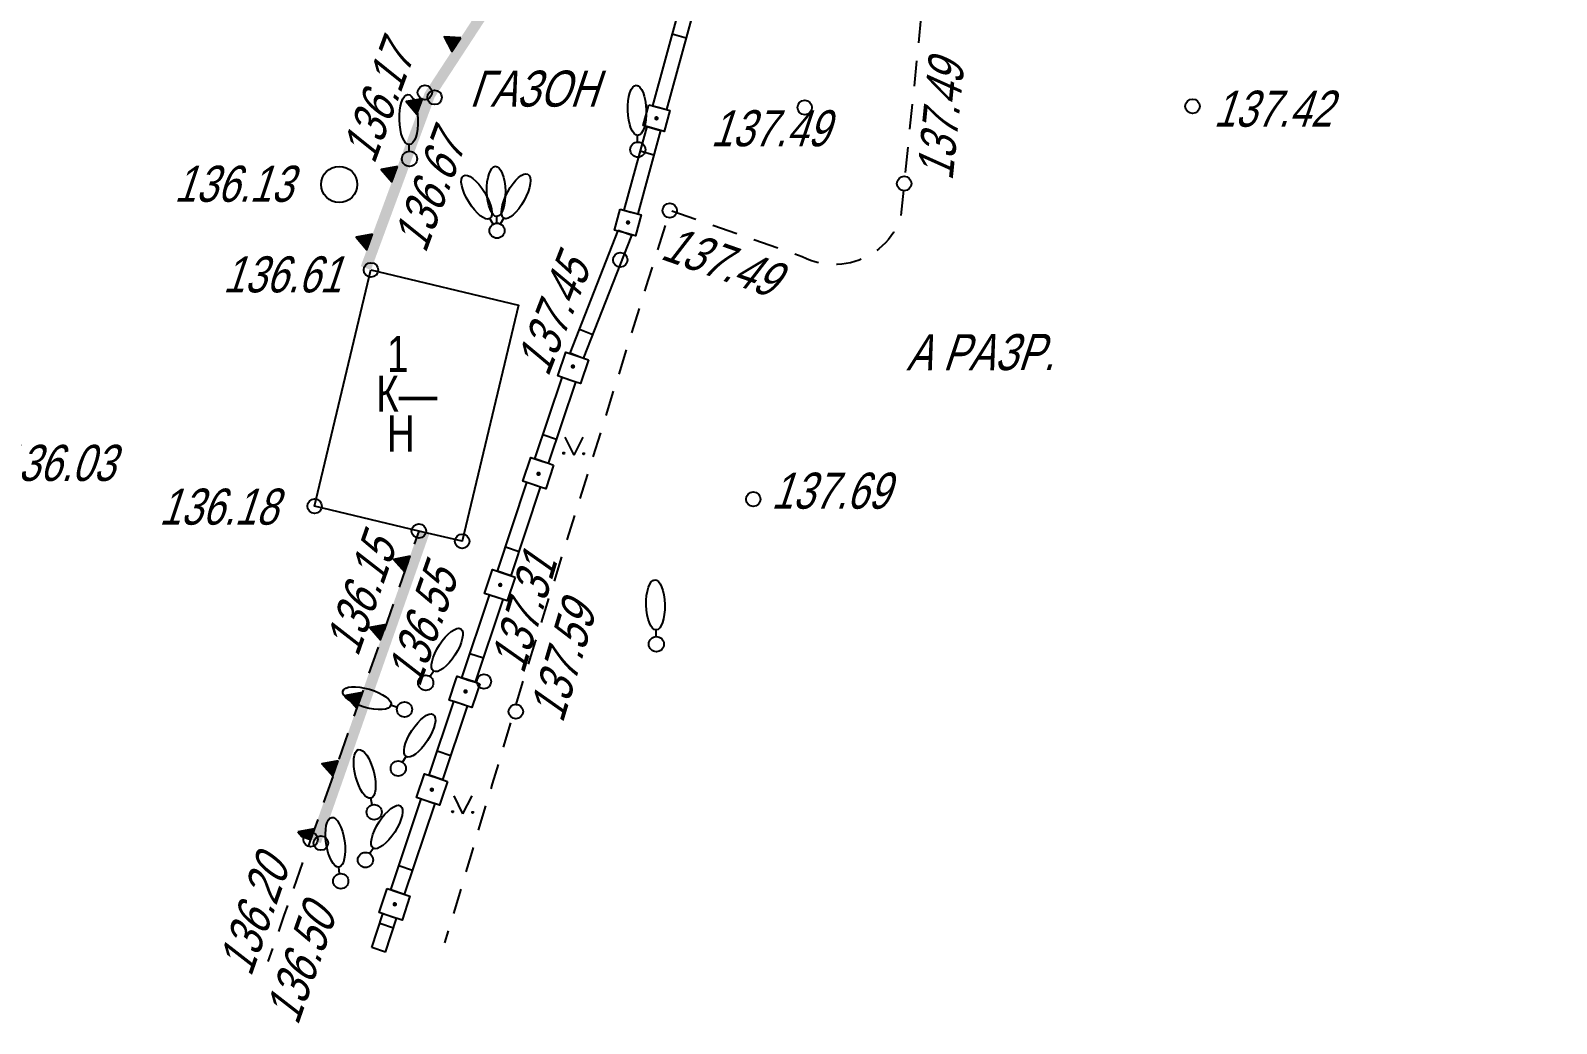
# Model space of a CAD drawing. Header units: metres. Extents: x 12734 to 12855, y 16385 to 16464.
# Drawn here: x 12808.33 to 12850.6, y 16388.92 to 16416.42 of the extents above; entities that cross this region are included whole.
import ezdxf
from ezdxf.enums import TextEntityAlignment as Align

# ---------------------------------------------------------------- set-up
doc = ezdxf.new("R2010")
doc.units = ezdxf.units.M
doc.header["$MEASUREMENT"] = 0
for name, color, linetype, lineweight in [('Горизонтали', 7, 'Continuous', 25), ('Граница улицы', 7, 'Continuous', 25), ('Здания', 7, 'Continuous', 25), ('Колодцы', 7, 'Continuous', 25), ('Леса и газоны', 7, 'Continuous', 25), ('Лестницы набережных', 7, 'Continuous', 25), ('Ограды', 7, 'Continuous', 25), ('Отдельно стоящее дерево', 7, 'Continuous', 25)]:
    doc.layers.add(name, color=color, linetype=linetype, lineweight=lineweight)
doc.styles.add('Style-RUSSIAN_1251', font='RUSSIAN_1251.shx')
doc.styles.add('Style-RUSSIAN_1251 I 0.32289', font='RUSSIAN_1251.shx', dxfattribs={"oblique": 18.5})

# ---------------------------------------------------------------- blocks, each defined once
blk = doc.blocks.new('PIKET')
at = {"layer": 'Горизонтали', "color": 7, "linetype": 'Continuous', "lineweight": 25}
blk.add_arc((0, 0), 0.2, 0, 360, dxfattribs=at)
blk = doc.blocks.new('PIKET_1')
at = {"layer": 'Горизонтали', "color": 7, "linetype": 'Continuous', "lineweight": 25}
blk.add_arc((0, 0), 0.2, 0, 360, dxfattribs=at)
blk = doc.blocks.new('msdElementTypeLineString')
at = {"layer": 'Ограды', "color": 7, "linetype": 'Continuous', "lineweight": 25}
for p, q in [((0.411, 0.664), (1.093, 2.705)), ((0.791, 0.537), (1.472, 2.579)), ((1.472, 2.579), (1.093, 2.705)), ((1.012, 1.201), (0.633, 1.328)), ((0.791, 0.537), (0.411, 0.664))]:
    blk.add_line(p, q, dxfattribs=at)
blk = doc.blocks.new('TOCSKA')
at = {"layer": 'Ограды', "linetype": 'Continuous', "lineweight": 25}
h = blk.add_hatch(color=7, dxfattribs=at)
edge = h.paths.add_edge_path()
edge.add_arc((0, 0), 0.0625, 0, 360)
blk = doc.blocks.new('TOCSKA_1')
at = {"layer": 'Ограды', "linetype": 'Continuous', "lineweight": 25}
h = blk.add_hatch(color=7, dxfattribs=at)
edge = h.paths.add_edge_path()
edge.add_arc((0, 0), 0.0625, 0, 360)
blk = doc.blocks.new('TOCSKA_2')
at = {"layer": 'Ограды', "linetype": 'Continuous', "lineweight": 25}
h = blk.add_hatch(color=7, dxfattribs=at)
edge = h.paths.add_edge_path()
edge.add_arc((0, 0), 0.0625, 0, 360)
blk = doc.blocks.new('DEREVO')
at = {"layer": 'Отдельно стоящее дерево', "color": 7, "linetype": 'Continuous', "lineweight": 25, "flags": 128}
blk.add_lwpolyline([(-0.007, 0.21), (-0.007, 0.393)], dxfattribs=at)
at = {"layer": 'Отдельно стоящее дерево', "color": 7, "linetype": 'Continuous', "lineweight": 25}
blk.add_arc((0, 0), 0.21, 0, 360, dxfattribs=at)
blk.add_ellipse((-0.025, 1.088), major_axis=(-0.019, 0.695), ratio=0.369829, dxfattribs=at)
blk = doc.blocks.new('msdElementTypeLineString_1')
at = {"layer": 'Ограды', "color": 7, "linetype": 'Continuous', "lineweight": 25}
for p, q in [((1.63, 3.051), (1.25, 3.177)), ((1.012, 1.201), (0.633, 1.328)), ((0.79, 0.537), (0.411, 0.664))]:
    blk.add_line(p, q, dxfattribs=at)
at = {"layer": 'Ограды', "color": 7, "linetype": 'Continuous', "lineweight": 25, "flags": 128}
for points in [[(0.411, 0.664), (1.244, 3.158), (1.25, 3.177)], [(0.79, 0.537), (1.623, 3.032), (1.63, 3.051)]]:
    blk.add_lwpolyline(points, dxfattribs=at)
blk = doc.blocks.new('DEREVO_1')
at = {"layer": 'Отдельно стоящее дерево', "color": 7, "linetype": 'Continuous', "lineweight": 25, "flags": 128}
blk.add_lwpolyline([(-0.007, 0.21), (-0.007, 0.393)], dxfattribs=at)
at = {"layer": 'Отдельно стоящее дерево', "color": 7, "linetype": 'Continuous', "lineweight": 25}
blk.add_arc((0, 0), 0.21, 0, 360, dxfattribs=at)
blk.add_ellipse((-0.025, 1.088), major_axis=(-0.019, 0.695), ratio=0.369829, dxfattribs=at)
blk = doc.blocks.new('DEREVO_2')
at = {"layer": 'Отдельно стоящее дерево', "color": 7, "linetype": 'Continuous', "lineweight": 25, "flags": 128}
blk.add_lwpolyline([(-0.007, 0.21), (-0.007, 0.393)], dxfattribs=at)
at = {"layer": 'Отдельно стоящее дерево', "color": 7, "linetype": 'Continuous', "lineweight": 25}
blk.add_arc((0, 0), 0.21, 0, 360, dxfattribs=at)
blk.add_ellipse((-0.026, 1.088), major_axis=(-0.019, 0.695), ratio=0.369829, dxfattribs=at)
blk = doc.blocks.new('DEREVO_3')
at = {"layer": 'Отдельно стоящее дерево', "color": 7, "linetype": 'Continuous', "lineweight": 25, "flags": 128}
blk.add_lwpolyline([(-0.007, 0.21), (-0.007, 0.393)], dxfattribs=at)
at = {"layer": 'Отдельно стоящее дерево', "color": 7, "linetype": 'Continuous', "lineweight": 25}
blk.add_arc((0, 0), 0.21, 0, 360, dxfattribs=at)
blk.add_ellipse((-0.026, 1.088), major_axis=(-0.019, 0.695), ratio=0.369829, dxfattribs=at)
blk = doc.blocks.new('DEREVO_4')
at = {"layer": 'Отдельно стоящее дерево', "color": 7, "linetype": 'Continuous', "lineweight": 25, "flags": 128}
blk.add_lwpolyline([(-0.007, 0.21), (-0.007, 0.393)], dxfattribs=at)
at = {"layer": 'Отдельно стоящее дерево', "color": 7, "linetype": 'Continuous', "lineweight": 25}
blk.add_arc((0, 0), 0.21, 0, 360, dxfattribs=at)
blk.add_ellipse((-0.025, 1.088), major_axis=(-0.018, 0.695), ratio=0.369829, dxfattribs=at)
blk = doc.blocks.new('DEREVO_5')
at = {"layer": 'Отдельно стоящее дерево', "color": 7, "linetype": 'Continuous', "lineweight": 25, "flags": 128}
blk.add_lwpolyline([(-0.007, 0.21), (-0.007, 0.393)], dxfattribs=at)
at = {"layer": 'Отдельно стоящее дерево', "color": 7, "linetype": 'Continuous', "lineweight": 25}
blk.add_arc((0, 0), 0.21, 0, 360, dxfattribs=at)
blk.add_ellipse((-0.025, 1.088), major_axis=(-0.019, 0.695), ratio=0.369829, dxfattribs=at)
blk = doc.blocks.new('DEREVO_17')
at = {"layer": 'Отдельно стоящее дерево', "color": 7, "linetype": 'Continuous', "lineweight": 25, "flags": 128}
blk.add_lwpolyline([(-0.007, 0.21), (-0.007, 0.393)], dxfattribs=at)
at = {"layer": 'Отдельно стоящее дерево', "color": 7, "linetype": 'Continuous', "lineweight": 25}
blk.add_arc((0, 0), 0.21, 0, 360, dxfattribs=at)
blk.add_ellipse((-0.025, 1.088), major_axis=(-0.019, 0.695), ratio=0.369829, dxfattribs=at)
blk = doc.blocks.new('DEREVO_18')
at = {"layer": 'Отдельно стоящее дерево', "color": 7, "linetype": 'Continuous', "lineweight": 25, "flags": 128}
blk.add_lwpolyline([(-0.007, 0.21), (-0.007, 0.393)], dxfattribs=at)
at = {"layer": 'Отдельно стоящее дерево', "color": 7, "linetype": 'Continuous', "lineweight": 25}
blk.add_arc((0, 0), 0.21, 0, 360, dxfattribs=at)
blk.add_ellipse((-0.026, 1.088), major_axis=(-0.019, 0.695), ratio=0.369829, dxfattribs=at)
blk = doc.blocks.new('DEREVO_19')
at = {"layer": 'Отдельно стоящее дерево', "color": 7, "linetype": 'Continuous', "lineweight": 25, "flags": 128}
blk.add_lwpolyline([(-0.007, 0.21), (-0.007, 0.393)], dxfattribs=at)
at = {"layer": 'Отдельно стоящее дерево', "color": 7, "linetype": 'Continuous', "lineweight": 25}
blk.add_arc((0, 0), 0.21, 0, 360, dxfattribs=at)
blk.add_ellipse((-0.025, 1.088), major_axis=(-0.019, 0.695), ratio=0.369829, dxfattribs=at)
blk = doc.blocks.new('DEREVO_25')
at = {"layer": 'Отдельно стоящее дерево', "color": 7, "linetype": 'Continuous', "lineweight": 25, "flags": 128}
blk.add_lwpolyline([(-0.007, 0.21), (-0.007, 0.393)], dxfattribs=at)
at = {"layer": 'Отдельно стоящее дерево', "color": 7, "linetype": 'Continuous', "lineweight": 25}
blk.add_arc((0, 0), 0.21, 0, 360, dxfattribs=at)
blk.add_ellipse((-0.026, 1.088), major_axis=(-0.019, 0.695), ratio=0.369829, dxfattribs=at)
blk = doc.blocks.new('DEREVO_26')
at = {"layer": 'Отдельно стоящее дерево', "color": 7, "linetype": 'Continuous', "lineweight": 25, "flags": 128}
blk.add_lwpolyline([(-0.007, 0.21), (-0.007, 0.393)], dxfattribs=at)
at = {"layer": 'Отдельно стоящее дерево', "color": 7, "linetype": 'Continuous', "lineweight": 25}
blk.add_arc((0, 0), 0.21, 0, 360, dxfattribs=at)
blk.add_ellipse((-0.025, 1.088), major_axis=(-0.019, 0.695), ratio=0.369829, dxfattribs=at)
blk = doc.blocks.new('PIKET_3')
at = {"layer": 'Горизонтали', "color": 7, "linetype": 'Continuous', "lineweight": 25}
blk.add_arc((0, 0), 0.2, 0, 360, dxfattribs=at)
blk = doc.blocks.new('PIKET_5')
at = {"layer": 'Горизонтали', "color": 7, "linetype": 'Continuous', "lineweight": 25}
blk.add_arc((0, 0), 0.2, 0, 360, dxfattribs=at)
blk = doc.blocks.new('PIKET_6')
at = {"layer": 'Горизонтали', "color": 7, "linetype": 'Continuous', "lineweight": 25}
blk.add_arc((0, 0), 0.2, 0, 360, dxfattribs=at)
blk = doc.blocks.new('msdElementTypeLineString_2')
at = {"layer": 'Лестницы набережных', "linetype": 'Continuous', "lineweight": 25}
blk.add_hatch(color=7, dxfattribs=at).paths.add_polyline_path([(1.973, 4.153), (1.692, 4.257), (2.193, 5.615), (2.514, 6.105), (2.765, 5.941), (2.463, 5.479)])
at = {"layer": 'Лестницы набережных', "color": 7, "linetype": 'Continuous', "lineweight": 25, "flags": 128}
for points in [[(7.564, 13.828), (7.102, 13.853), (7.314, 13.448), (7.564, 13.828)], [(6.469, 12.154), (6.007, 12.179), (6.219, 11.774), (6.469, 12.154)], [(5.375, 10.48), (4.913, 10.505), (5.125, 10.1), (5.375, 10.48)], [(4.28, 8.806), (3.818, 8.831), (4.03, 8.426), (4.28, 8.806)], [(3.186, 7.133), (2.724, 7.157), (2.936, 6.752), (3.186, 7.133)], [(2.129, 5.44), (1.673, 5.361), (1.97, 5.013), (2.129, 5.44)], [(1.437, 3.563), (0.981, 3.484), (1.278, 3.137), (1.437, 3.563)], [(0.744, 1.687), (0.289, 1.608), (0.586, 1.26), (0.744, 1.687)]]:
    blk.add_lwpolyline(points, close=True, dxfattribs=at)
at = {"layer": 'Лестницы набережных', "color": 7, "linetype": 'Continuous', "lineweight": 25}
for points in [[(8.237, 14.311), (7.143, 12.637), (7.986, 14.475), (6.892, 12.801)], [(4.954, 9.289), (3.859, 7.615), (4.703, 9.453), (3.608, 7.779)], [(1.973, 4.153), (1.281, 2.276), (1.692, 4.257), (1, 2.38)]]:
    blk.add_solid(points, dxfattribs=at)
at = {"layer": 'Лестницы набережных', "color": 7, "linetype": 'Continuous', "lineweight": 25, "extrusion": (0, 0, -1)}
for points in [[(-7.564, 13.828), (-7.102, 13.853), (-7.314, 13.448)], [(-7.143, 12.637), (-6.048, 10.963), (-6.892, 12.801), (-5.797, 11.127)], [(-6.469, 12.154), (-6.007, 12.179), (-6.219, 11.774)], [(-6.048, 10.963), (-4.954, 9.289), (-5.797, 11.127), (-4.703, 9.453)], [(-5.375, 10.48), (-4.913, 10.505), (-5.125, 10.1)], [(-4.28, 8.806), (-3.818, 8.831), (-4.03, 8.426)], [(-3.859, 7.615), (-2.765, 5.941), (-3.608, 7.779), (-2.514, 6.105)], [(-3.186, 7.133), (-2.724, 7.157), (-2.936, 6.752)], [(-2.129, 5.44), (-1.673, 5.361), (-1.97, 5.013)], [(-1.437, 3.563), (-0.981, 3.484), (-1.278, 3.137)], [(-1.281, 2.276), (-0.7, 0.7), (-1, 2.38), (-0.418, 0.804)], [(-0.744, 1.687), (-0.289, 1.608), (-0.586, 1.26)]]:
    blk.add_solid(points, dxfattribs=at)
blk = doc.blocks.new('PIKET_9')
at = {"layer": 'Горизонтали', "color": 7, "linetype": 'Continuous', "lineweight": 25}
blk.add_arc((0, 0), 0.2, 0, 360, dxfattribs=at)
blk = doc.blocks.new('PIKET_10')
at = {"layer": 'Горизонтали', "color": 7, "linetype": 'Continuous', "lineweight": 25}
blk.add_arc((0, 0), 0.2, 0, 360, dxfattribs=at)
blk = doc.blocks.new('TOCSKA_4')
at = {"layer": 'Ограды', "linetype": 'Continuous', "lineweight": 25}
h = blk.add_hatch(color=7, dxfattribs=at)
edge = h.paths.add_edge_path()
edge.add_arc((0, 0), 0.0625, 0, 360)
blk = doc.blocks.new('TOCSKA_5')
at = {"layer": 'Ограды', "linetype": 'Continuous', "lineweight": 25}
h = blk.add_hatch(color=7, dxfattribs=at)
edge = h.paths.add_edge_path()
edge.add_arc((0, 0), 0.0625, 0, 360)
blk = doc.blocks.new('msdElementTypeLineString_7')
at = {"layer": 'Ограды', "color": 7, "linetype": 'Continuous', "lineweight": 25}
for p, q in [((1.139, 3.317), (0.408, 0.653)), ((1.525, 3.211), (0.793, 0.547)), ((1.139, 3.317), (1.525, 3.211)), ((0.954, 2.642), (1.339, 2.536)), ((0.408, 0.653), (0.793, 0.547))]:
    blk.add_line(p, q, dxfattribs=at)
blk = doc.blocks.new('msdElementTypeLineString_8')
at = {"layer": 'Ограды', "color": 7, "linetype": 'Continuous', "lineweight": 25}
for p, q in [((1.044, 2.968), (0.408, 0.653)), ((1.044, 2.968), (1.429, 2.862)), ((1.429, 2.862), (0.794, 0.547)), ((0.858, 2.293), (1.244, 2.187)), ((0.408, 0.653), (0.794, 0.547))]:
    blk.add_line(p, q, dxfattribs=at)
blk = doc.blocks.new('msdElementTypeLineString_14')
at = {"layer": 'Ограды', "color": 7, "linetype": 'Continuous', "lineweight": 25}
for p, q in [((0.411, 0.664), (1.176, 2.954)), ((0.79, 0.537), (1.555, 2.828)), ((1.555, 2.828), (1.176, 2.954)), ((1.012, 1.201), (0.633, 1.328)), ((0.79, 0.537), (0.411, 0.664))]:
    blk.add_line(p, q, dxfattribs=at)
blk = doc.blocks.new('msdElementTypeLineString_15')
at = {"layer": 'Ограды', "color": 7, "linetype": 'Continuous', "lineweight": 25}
for p, q in [((0.411, 0.664), (1.23, 3.115)), ((0.79, 0.537), (1.609, 2.988)), ((1.609, 2.988), (1.23, 3.115)), ((1.012, 1.201), (0.633, 1.328)), ((0.79, 0.537), (0.411, 0.664))]:
    blk.add_line(p, q, dxfattribs=at)
blk = doc.blocks.new('msdElementTypeLineString_16')
at = {"layer": 'Ограды', "color": 7, "linetype": 'Continuous', "lineweight": 25}
for p, q in [((0.41, 0.664), (1.163, 2.917)), ((0.79, 0.537), (1.542, 2.79)), ((1.542, 2.79), (1.163, 2.917)), ((1.011, 1.201), (0.632, 1.328)), ((0.79, 0.537), (0.41, 0.664))]:
    blk.add_line(p, q, dxfattribs=at)
blk = doc.blocks.new('TOCSKA_16')
at = {"layer": 'Ограды', "linetype": 'Continuous', "lineweight": 25}
h = blk.add_hatch(color=7, dxfattribs=at)
edge = h.paths.add_edge_path()
edge.add_arc((0, 0), 0.0625, 0, 360)
blk = doc.blocks.new('TOCSKA_17')
at = {"layer": 'Ограды', "linetype": 'Continuous', "lineweight": 25}
h = blk.add_hatch(color=7, dxfattribs=at)
edge = h.paths.add_edge_path()
edge.add_arc((0, 0), 0.0625, 0, 360)
blk = doc.blocks.new('TOCSKA_18')
at = {"layer": 'Ограды', "linetype": 'Continuous', "lineweight": 25}
h = blk.add_hatch(color=7, dxfattribs=at)
edge = h.paths.add_edge_path()
edge.add_arc((0, 0), 0.0625, 0, 360)
blk = doc.blocks.new('DEREVO_27')
at = {"layer": 'Отдельно стоящее дерево', "color": 7, "linetype": 'Continuous', "lineweight": 25, "flags": 128}
blk.add_lwpolyline([(-0.007, 0.21), (-0.007, 0.393)], dxfattribs=at)
at = {"layer": 'Отдельно стоящее дерево', "color": 7, "linetype": 'Continuous', "lineweight": 25}
blk.add_arc((0, 0), 0.21, 0, 360, dxfattribs=at)
blk.add_ellipse((-0.025, 1.088), major_axis=(-0.019, 0.695), ratio=0.369829, dxfattribs=at)
blk = doc.blocks.new('msdElementTypeLineString_19')
at = {"layer": 'Ограды', "color": 7, "linetype": 'Continuous', "lineweight": 25}
for p, q in [((0.414, 0.674), (1.746, 4.077)), ((0.787, 0.528), (2.118, 3.932)), ((2.118, 3.932), (1.746, 4.077)), ((1.042, 1.18), (0.669, 1.326)), ((0.787, 0.528), (0.414, 0.674))]:
    blk.add_line(p, q, dxfattribs=at)
blk = doc.blocks.new('PIKET_27')
at = {"layer": 'Горизонтали', "color": 7, "linetype": 'Continuous', "lineweight": 25}
blk.add_arc((0, 0), 0.2, 0, 360, dxfattribs=at)
blk = doc.blocks.new('PIKET_28')
at = {"layer": 'Горизонтали', "color": 7, "linetype": 'Continuous', "lineweight": 25}
blk.add_arc((0, 0), 0.2, 0, 360, dxfattribs=at)
blk = doc.blocks.new('PIKET_29')
at = {"layer": 'Горизонтали', "color": 7, "linetype": 'Continuous', "lineweight": 25}
blk.add_arc((0, 0), 0.2, 0, 360, dxfattribs=at)
blk = doc.blocks.new('PIKET_30')
at = {"layer": 'Горизонтали', "color": 7, "linetype": 'Continuous', "lineweight": 25}
blk.add_arc((0, 0), 0.2, 0, 360, dxfattribs=at)
blk = doc.blocks.new('PIKET_31')
at = {"layer": 'Горизонтали', "color": 7, "linetype": 'Continuous', "lineweight": 25}
blk.add_arc((0, 0), 0.2, 0, 360, dxfattribs=at)
blk = doc.blocks.new('GAZON')
at = {"layer": 'Леса и газоны', "color": 7, "linetype": 'Continuous', "lineweight": 25}
for p in [(-0.248, 0.499), (0.251, 0.502)]:
    blk.add_line(p, (0, 0), dxfattribs=at)
for centre in [(-0.276, 0.057), (0.279, 0.039)]:
    blk.add_arc(centre, 0.02, 0, 360, dxfattribs=at)
blk = doc.blocks.new('GAZON_1')
at = {"layer": 'Леса и газоны', "color": 7, "linetype": 'Continuous', "lineweight": 25}
for p in [(-0.248, 0.499), (0.251, 0.502)]:
    blk.add_line(p, (0, 0), dxfattribs=at)
for centre in [(-0.276, 0.057), (0.279, 0.039)]:
    blk.add_arc(centre, 0.02, 0, 360, dxfattribs=at)
blk = doc.blocks.new('PIKET_38')
at = {"layer": 'Горизонтали', "color": 7, "linetype": 'Continuous', "lineweight": 25}
blk.add_arc((0, 0), 0.2, 0, 360, dxfattribs=at)
blk = doc.blocks.new('PIKET_39')
at = {"layer": 'Горизонтали', "color": 7, "linetype": 'Continuous', "lineweight": 25}
blk.add_arc((0, 0), 0.2, 0, 360, dxfattribs=at)
blk = doc.blocks.new('msdElementTypeLineString_27')
at = {"layer": 'Ограды', "color": 7, "linetype": 'Continuous', "lineweight": 25}
for p, q in [((0.411, 0.664), (0.723, 1.599)), ((1.012, 1.201), (0.633, 1.328)), ((1.102, 1.472), (0.723, 1.599)), ((0.79, 0.537), (1.102, 1.472)), ((0.79, 0.537), (0.411, 0.664))]:
    blk.add_line(p, q, dxfattribs=at)
blk = doc.blocks.new('KOLOD_31')
at = {"layer": 'Колодцы', "color": 7, "linetype": 'Continuous', "lineweight": 25}
blk.add_arc((0, 0), 0.5, 0, 360, dxfattribs=at)
blk = doc.blocks.new('msdElementTypeLineString_44')
at = {"layer": 'Граница улицы', "color": 7, "linetype": 'Continuous', "lineweight": 25}
for p, q in [((4.184, 11.926), (4.057, 11.566)), ((3.892, 11.094), (3.639, 10.373)), ((3.473, 9.902), (3.221, 9.181)), ((3.055, 8.709), (2.802, 7.988)), ((2.637, 7.516), (2.384, 6.795)), ((2.218, 6.324), (1.966, 5.603)), ((1.8, 5.131), (1.547, 4.41)), ((0.963, 2.746), (0.71, 2.025)), ((0.127, 0.36), (0, 0))]:
    blk.add_line(p, q, dxfattribs=at)
at = {"layer": 'Граница улицы', "color": 7, "linetype": 'Continuous', "lineweight": 25, "flags": 128}
for points in [[(1.382, 3.938), (1.187, 3.383), (1.129, 3.218)], [(0.545, 1.553), (0.446, 1.272), (0.292, 0.832)]]:
    blk.add_lwpolyline(points, dxfattribs=at)
blk = doc.blocks.new('msdElementTypeLineString_51')
at = {"layer": 'Граница улицы', "color": 7, "linetype": 'Continuous', "lineweight": 25}
for p, q in [((29.945, 29.623), (29.245, 29.568)), ((25.153, 29.246), (24.453, 29.189)), ((26.351, 29.342), (25.651, 29.286)), ((28.747, 29.53), (28.047, 29.476)), ((19.164, 28.762), (18.464, 28.705)), ((20.361, 28.859), (19.662, 28.802)), ((21.559, 28.955), (20.86, 28.899)), ((22.757, 29.052), (22.058, 28.996)), ((23.955, 29.149), (23.256, 29.092)), ((14.372, 28.375), (13.673, 28.318)), ((15.57, 28.472), (14.871, 28.415)), ((17.966, 28.665), (17.266, 28.609)), ((13.43, 28.017), (13.36, 27.319)), ((13.31, 26.821), (13.24, 26.123)), ((13.19, 25.626), (13.12, 24.927)), ((13.07, 24.43), (13, 23.732)), ((12.95, 23.234), (12.879, 22.536)), ((12.83, 22.038), (12.759, 21.34)), ((12.709, 20.843), (12.639, 20.144)), ((6.105, 19.865), (5.895, 19.195)), ((6.956, 20.031), (6.293, 20.263)), ((8.09, 19.634), (7.428, 19.866)), ((9.224, 19.237), (8.562, 19.468)), ((5.388, 17.57), (5.179, 16.9)), ((5.03, 16.423), (4.821, 15.753)), ((4.672, 15.276), (4.462, 14.606)), ((4.313, 14.129), (4.104, 13.459)), ((3.955, 12.982), (3.746, 12.312)), ((3.597, 11.835), (3.388, 11.165)), ((3.239, 10.688), (3.029, 10.018)), ((2.88, 9.54), (2.671, 8.871)), ((2.169, 7.245), (1.967, 6.572)), ((1.824, 6.093), (1.623, 5.421)), ((1.135, 3.791), (0.933, 3.119)), ((0.445, 1.488), (0.244, 0.816)), ((0.101, 0.337), (0, 0.001))]:
    blk.add_line(p, q, dxfattribs=at)
at = {"layer": 'Граница улицы', "color": 7, "linetype": 'Continuous', "lineweight": 25, "flags": 128}
for points in [[(30.793, 29.688), (30.698, 29.681), (30.444, 29.661)], [(27.549, 29.438), (27.063, 29.4), (26.849, 29.383)], [(16.768, 28.568), (16.148, 28.518), (16.068, 28.512)], [(12.443, 19.69), (12.439, 19.684), (12.368, 19.581), (12.291, 19.483), (12.207, 19.389), (12.118, 19.302), (12.023, 19.22), (11.968, 19.178)], [(10.356, 18.835), (10.254, 18.861), (10.135, 18.899), (10.018, 18.945), (9.902, 19), (9.696, 19.071)], [(5.746, 18.717), (5.64, 18.377), (5.537, 18.048)], [(11.534, 18.932), (11.483, 18.911), (11.364, 18.87), (11.244, 18.838), (11.121, 18.813), (10.997, 18.796), (10.872, 18.787), (10.852, 18.786)], [(2.522, 8.393), (2.507, 8.346), (2.313, 7.723)], [(1.479, 4.942), (1.32, 4.409), (1.278, 4.27)], [(0.79, 2.64), (0.723, 2.415), (0.589, 1.967)]]:
    blk.add_lwpolyline(points, dxfattribs=at)
blk = doc.blocks.new('msdElementTypeLine_3')
at = {"layer": 'Лестницы набережных', "linetype": 'Continuous', "lineweight": 25}
blk.add_hatch(color=7, dxfattribs=at).paths.add_polyline_path([(0.417, 0.799), (0.175, 0.884), (0.066, 1.007), (0.521, 1.094)])
at = {"layer": 'Лестницы набережных', "color": 7, "linetype": 'Continuous', "lineweight": 25, "flags": 128}
for points in [[(3.169, 8.643), (2.714, 8.556), (3.017, 8.214), (3.169, 8.643)], [(2.507, 6.755), (2.052, 6.669), (2.355, 6.326), (2.507, 6.755)], [(1.845, 4.868), (1.39, 4.782), (1.693, 4.439), (1.845, 4.868)], [(1.183, 2.981), (0.728, 2.894), (1.031, 2.552), (1.183, 2.981)], [(0.066, 1.007), (0.175, 0.884), (0.175, 0.884), (0.417, 0.799), (0.417, 0.799), (0.521, 1.094), (0.521, 1.094), (0.066, 1.007)]]:
    blk.add_lwpolyline(points, close=True, dxfattribs=at)
at = {"layer": 'Лестницы набережных', "color": 7, "linetype": 'Continuous', "lineweight": 25}
for points in [[(3.707, 9.273), (3.045, 7.385), (3.424, 9.372), (2.762, 7.485)], [(3.045, 7.385), (2.383, 5.498), (2.762, 7.485), (2.1, 5.597)]]:
    blk.add_solid(points, dxfattribs=at)
at = {"layer": 'Лестницы набережных', "color": 7, "linetype": 'Continuous', "lineweight": 25, "extrusion": (0, 0, -1)}
for points in [[(-3.169, 8.643), (-2.714, 8.556), (-3.017, 8.214)], [(-2.507, 6.755), (-2.052, 6.669), (-2.355, 6.326)], [(-2.383, 5.498), (-1.721, 3.611), (-2.1, 5.597), (-1.438, 3.71)], [(-1.845, 4.868), (-1.39, 4.782), (-1.693, 4.439)], [(-1.721, 3.611), (-1.059, 1.723), (-1.438, 3.71), (-0.776, 1.823)], [(-1.183, 2.981), (-0.728, 2.894), (-1.031, 2.552)], [(-1.059, 1.723), (-0.7, 0.7), (-0.776, 1.823), (-0.417, 0.799)]]:
    blk.add_solid(points, dxfattribs=at)
blk = doc.blocks.new('PIKET_82')
at = {"layer": 'Горизонтали', "color": 7, "linetype": 'Continuous', "lineweight": 25}
blk.add_arc((0, 0), 0.2, 0, 360, dxfattribs=at)
blk = doc.blocks.new('PIKET_83')
at = {"layer": 'Горизонтали', "color": 7, "linetype": 'Continuous', "lineweight": 25}
blk.add_arc((0, 0), 0.2, 0, 360, dxfattribs=at)
blk = doc.blocks.new('msdElementTypeTextNode')
at = {"layer": 'Здания', "color": 7, "linetype": 'Continuous', "lineweight": 25, "style": 'Style-RUSSIAN_1251', "width": 0.799996}
for s, p in [(' 1 ', (0, 1.1)), ('К—', (0, 0)), (' Н', (0, -1.101))]:
    blk.add_text(s, height=1, dxfattribs=at).set_placement(p, align=Align.MIDDLE_LEFT)

msp = doc.modelspace()

# ---------------------------------------------------------------- linework, layer by layer
at = {"layer": 'Здания', "color": 7, "linetype": 'Continuous', "lineweight": 25, "flags": 128}
msp.add_lwpolyline([(12817.763, 16409.79), (12821.848, 16408.816), (12820.289, 16402.274), (12819.09, 16402.559), (12816.203, 16403.247), (12817.763, 16409.79)], dxfattribs=at)
at = {"layer": 'Ограды', "color": 7, "linetype": 'Continuous', "lineweight": 25, "flags": 128}
for points in [[(12825.463, 16414.365), (12825.752, 16414.286), (12826.042, 16414.207), (12825.883, 16413.629), (12825.594, 16413.708), (12825.304, 16413.787), (12825.463, 16414.365)], [(12824.668, 16411.473), (12824.958, 16411.393), (12825.247, 16411.314), (12825.088, 16410.735), (12824.799, 16410.815), (12824.51, 16410.894), (12824.668, 16411.473)], [(12823.789, 16407.304), (12823.568, 16406.642), (12823.436, 16406.686), (12823.246, 16406.75), (12822.935, 16406.853), (12823.156, 16407.515), (12823.467, 16407.411), (12823.789, 16407.304)], [(12822.822, 16404.387), (12822.602, 16403.726), (12822.463, 16403.772), (12822.273, 16403.836), (12821.969, 16403.937), (12822.189, 16404.598), (12822.494, 16404.497), (12822.684, 16404.434), (12822.822, 16404.387)], [(12821.76, 16401.282), (12821.54, 16400.621), (12821.423, 16400.66), (12821.234, 16400.723), (12820.907, 16400.832), (12821.128, 16401.493), (12821.455, 16401.384), (12821.644, 16401.321), (12821.76, 16401.282)], [(12820.78, 16398.328), (12820.686, 16398.047), (12820.559, 16397.667), (12820.437, 16397.708), (12820.248, 16397.771), (12819.927, 16397.878), (12820.112, 16398.433), (12820.147, 16398.539), (12820.469, 16398.432), (12820.658, 16398.369), (12820.78, 16398.328)], [(12819.879, 16395.625), (12819.724, 16395.16), (12819.658, 16394.964), (12819.345, 16395.068), (12819.026, 16395.175), (12819.246, 16395.836), (12819.566, 16395.729), (12819.756, 16395.666), (12819.879, 16395.625)], [(12818.212, 16392.653), (12818.506, 16392.554), (12818.844, 16392.441), (12818.624, 16391.78), (12818.285, 16391.893), (12817.991, 16391.991), (12818.212, 16392.653)]]:
    msp.add_lwpolyline(points, dxfattribs=at)

# ---------------------------------------------------------------- block references
at = {"layer": 'Горизонтали', "color": 7, "linetype": 'Continuous', "lineweight": 25}
for name, p in [('PIKET_10', (12819.256, 16414.705)), ('PIKET_9', (12819.526, 16414.569)), ('PIKET_27', (12829.777, 16414.289)), ('PIKET_28', (12840.518, 16414.323)), ('PIKET_6', (12832.532, 16412.183)), ('PIKET_5', (12826.039, 16411.435)), ('PIKET_3', (12817.763, 16409.789)), ('PIKET_30', (12824.669, 16410.069)), ('PIKET_38', (12828.351, 16403.44)), ('PIKET_1', (12816.203, 16403.247)), ('PIKET_82', (12819.09, 16402.559)), ('PIKET_31', (12820.289, 16402.274)), ('PIKET_29', (12820.894, 16398.391)), ('PIKET_39', (12821.776, 16397.559)), ('PIKET_83', (12816.093, 16394.016)), ('PIKET', (12816.376, 16393.917))]:
    msp.add_blockref(name, p, dxfattribs=at)
at = {"layer": 'Граница улицы', "color": 7, "linetype": 'Continuous', "lineweight": 25}
for name, p in [('msdElementTypeLineString_51', (12819.804, 16391.152)), ('msdElementTypeLineString_44', (12814.906, 16390.633))]:
    msp.add_blockref(name, p, dxfattribs=at)
at = {"layer": 'Здания', "color": 7, "linetype": 'Continuous', "lineweight": 25}
msp.add_blockref('msdElementTypeTextNode', (12817.909, 16406.361), dxfattribs=at)
at = {"layer": 'Колодцы', "color": 7, "linetype": 'Continuous', "lineweight": 25}
msp.add_blockref('KOLOD_31', (12816.885, 16412.159), dxfattribs=at)
at = {"layer": 'Леса и газоны', "color": 7, "linetype": 'Continuous', "lineweight": 25}
for name, p in [('GAZON_1', (12823.379, 16404.658)), ('GAZON', (12820.303, 16394.726))]:
    msp.add_blockref(name, p, dxfattribs=at)
at = {"layer": 'Лестницы набережных', "color": 7, "linetype": 'Continuous', "lineweight": 25}
for name, p in [('msdElementTypeLineString_2', (12817.063, 16409.09)), ('msdElementTypeLine_3', (12815.676, 16393.217))]:
    msp.add_blockref(name, p, dxfattribs=at)
at = {"layer": 'Ограды', "color": 7, "linetype": 'Continuous', "lineweight": 25}
for name, p in [('msdElementTypeLineString_7', (12825.152, 16413.686)), ('msdElementTypeLineString_8', (12824.357, 16410.793)), ('msdElementTypeLineString_19', (12822.867, 16406.81)), ('TOCSKA_16', (12823.357, 16407.116)), ('msdElementTypeLineString_16', (12821.894, 16403.896)), ('TOCSKA_17', (12822.405, 16404.144)), ('msdElementTypeLineString_15', (12820.854, 16400.784)), ('TOCSKA_18', (12821.344, 16401.065)), ('msdElementTypeLineString_14', (12819.868, 16397.832)), ('TOCSKA', (12820.383, 16398.115)), ('msdElementTypeLineString', (12818.965, 16395.129)), ('msdElementTypeLineString_1', (12817.905, 16391.954)), ('TOCSKA_1', (12819.45, 16395.394)), ('TOCSKA_2', (12818.423, 16392.22)), ('msdElementTypeLineString_27', (12817.372, 16390.358))]:
    msp.add_blockref(name, p, dxfattribs=at)
at = {"layer": 'Ограды', "color": 7, "linetype": 'Continuous', "lineweight": 25, "rotation": 90}
for name, p in [('TOCSKA_5', (12825.67, 16413.99)), ('TOCSKA_4', (12824.883, 16411.105))]:
    msp.add_blockref(name, p, dxfattribs=at)
at = {"layer": 'Отдельно стоящее дерево', "color": 7, "linetype": 'Continuous', "lineweight": 25}
for name, p in [('DEREVO_17', (12818.832, 16412.867)), ('DEREVO_19', (12825.156, 16413.123)), ('DEREVO_18', (12821.255, 16410.878)), ('DEREVO_27', (12825.668, 16399.425))]:
    msp.add_blockref(name, p, dxfattribs=at)
for name, p, xscale, yscale, zscale, rotation in [('DEREVO_25', (12821.255, 16410.878), 0.9999990990353698, 0.9999990990353698, 0.9999990990353698, 30.0000298037014), ('DEREVO_26', (12821.255, 16410.878), 0.9999990990353698, 0.9999990990353698, 0.9999990990353698, 329.9999701962986), ('DEREVO_1', (12819.28, 16398.352), 0.9999989302785619, 0.9999989302785619, 0.9999989302785619, 325.5842848256613), ('DEREVO_2', (12818.694, 16397.617), 0.9999972675915106, 0.9999972675915106, 0.9999972675915106, 71.99598482289622), ('DEREVO_3', (12818.52, 16395.982), 0.9999989302785619, 0.9999989302785619, 0.9999989302785619, 325.5842848256613), ('DEREVO_4', (12817.851, 16394.773), 0.9999986044200904, 0.9999986044200904, 0.9999986044200904, 12.6096345728941), ('DEREVO_5', (12817.61, 16393.449), 0.9999989302785619, 0.9999989302785619, 0.9999989302785619, 325.5842848256613), ('DEREVO', (12816.926, 16392.86), 1.000000482699172, 1.000000482699172, 1.000000482699172, 6.611405545757892)]:
    msp.add_blockref(name, p, dxfattribs=dict(at, xscale=xscale, yscale=yscale, zscale=zscale, rotation=rotation))

# ---------------------------------------------------------------- texts
at = {"layer": 'Горизонтали', "color": 7, "linetype": 'Continuous', "lineweight": 25, "style": 'Style-RUSSIAN_1251 I 0.32289', "oblique": 18.5}
for s, rotation, width, p in [('136.17', 69.751, 0.799996, (12817.855, 16412.697)), ('136.67', 69.751, 0.799996, (12819.276, 16410.229)), ('137.49', 340.7083, 0.799996, (12825.749, 16410.106)), ('137.45', 68.6359, 0.8, (12822.67, 16406.804)), ('136.15', 70.6702, 0.799996, (12817.401, 16399.051)), ('136.55', 70.6702, 0.8, (12819.11, 16398.209)), ('137.31', 73.3358, 0.8, (12821.994, 16398.574)), ('137.59', 73.3358, 0.8, (12823.075, 16397.216)), ('136.20', 70.6702, 0.799996, (12814.442, 16390.188)), ('136.50', 70.6702, 0.799996, (12815.738, 16388.842))]:
    msp.add_text(s, height=1, rotation=rotation, dxfattribs=dict(at, width=width)).set_placement(p)
at = {"layer": 'Горизонтали', "color": 7, "linetype": 'Continuous', "lineweight": 25, "style": 'Style-RUSSIAN_1251 I 0.32289', "oblique": 18.5, "width": 0.799996}
msp.add_text('137.49', height=1, rotation=84.263, dxfattribs=at).set_placement((12832.876, 16412.345), align=Align.TOP_LEFT)
at = {"layer": 'Горизонтали', "color": 7, "linetype": 'Continuous', "lineweight": 25, "style": 'Style-RUSSIAN_1251 I 0.32289', "oblique": 18.5}
for s, width, p in [('137.42', 0.8, (12841.095, 16413.756)), ('137.49', 0.8, (12827.169, 16413.214)), ('136.61', 0.799996, (12813.66, 16409.167)), ('136.03', 0.8, (12807.389, 16403.946)), ('137.69', 0.8, (12828.845, 16403.176)), ('136.18', 0.799996, (12811.893, 16402.734))]:
    msp.add_text(s, height=1, dxfattribs=dict(at, width=width)).set_placement(p)
at = {"layer": 'Граница улицы', "color": 7, "linetype": 'Continuous', "lineweight": 25, "style": 'Style-RUSSIAN_1251 I 0.32289', "oblique": 18.5, "width": 0.799996}
msp.add_text('А РАЗР.', height=1, rotation=0.168, dxfattribs=at).set_placement((12832.585, 16407.006))
at = {"layer": 'Колодцы', "color": 7, "linetype": 'Continuous', "lineweight": 25, "style": 'Style-RUSSIAN_1251 I 0.32289', "oblique": 18.5, "width": 0.8}
msp.add_text('136.13', height=1, dxfattribs=at).set_placement((12812.311, 16411.677))
at = {"layer": 'Леса и газоны', "color": 7, "linetype": 'Continuous', "lineweight": 25, "style": 'Style-RUSSIAN_1251 I 0.32289', "oblique": 18.5, "width": 0.799996}
msp.add_text('ГАЗОН', height=1, dxfattribs=at).set_placement((12820.489, 16414.312))

doc.saveas('drawing.dxf')
